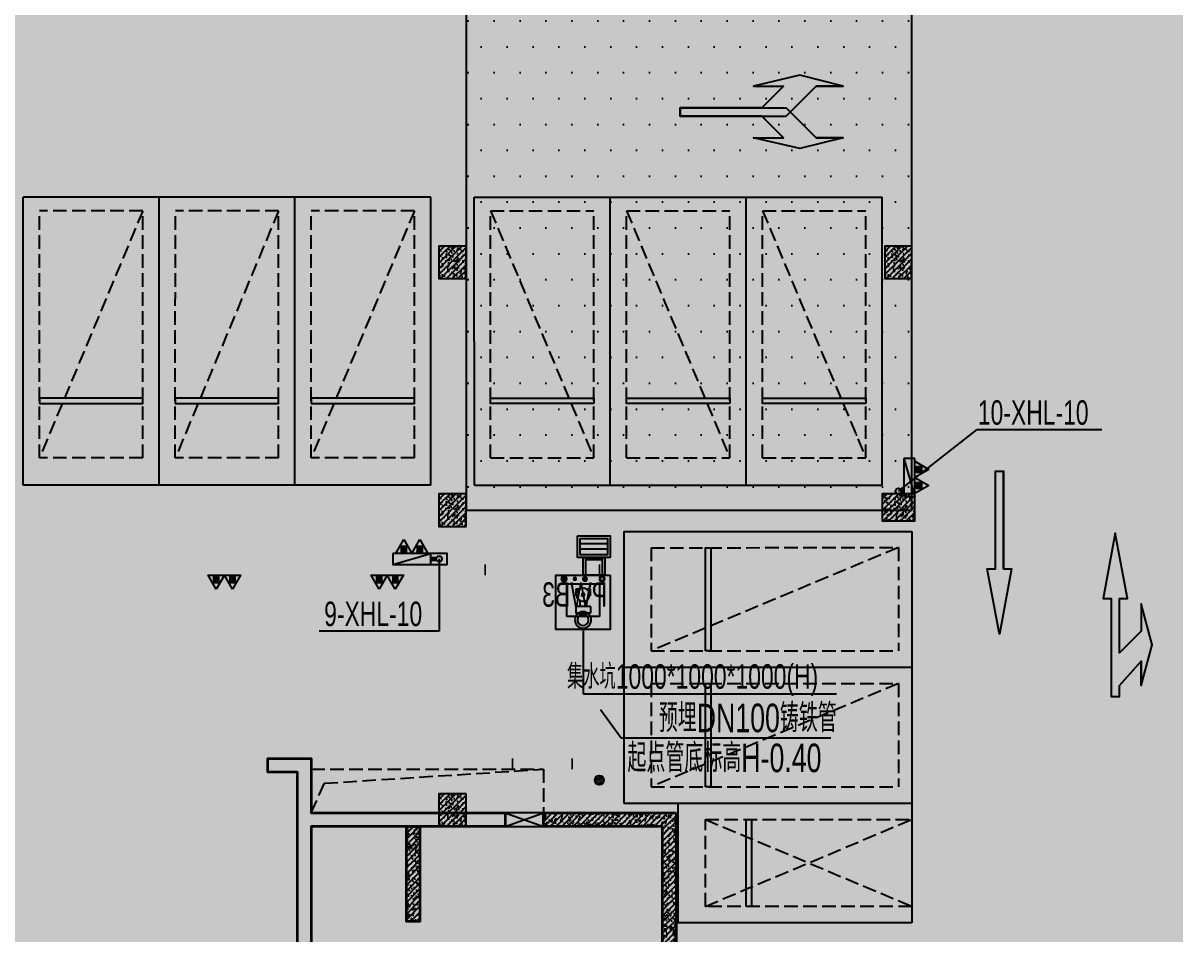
# Model space of a CAD drawing. Extents: x -1338203 to 1886333, y -530034 to 1031844.
# Drawn here: x 701105 to 722294, y -382304 to -365543 of the extents above; entities that cross this region are included whole.
import ezdxf

# ---------------------------------------------------------------- set-up
doc = ezdxf.new("R2010")
doc.units = 0
doc.header["$LTSCALE"] = 1000
doc.header["$MEASUREMENT"] = 0
for name, pattern in [('A-001-平面B2$0$__DASH', [0.35, 0.25, -0.1]), ('A-001-平面参照B2$0$A-001-平面参照B2$0$DASH', [0.35, 0.25, -0.1]), ('DASH', [0.35, 0.25, -0.1]), ('负二层集水坑及排水沟$0$负二层集水坑及排水沟$0$CONTINOUS', [0])]:
    doc.linetypes.add(name, pattern=pattern)
for name, color, linetype in [('A-001-平面参照B2$0$0A-ELEV-LINE2', 8, 'Continuous'), ('A-001-平面参照B2$0$0A-O-HOLE', 52, 'Continuous'), ('A-001-平面参照B2$0$AUDIT_D_210610200414-0', 40, 'Continuous'), ('A-001-车位参照B2$0$A-001-车位参照B2$0$0A-P-PKNG-CAR(B)', 21, 'Continuous'), ('M001-预留预埋B2$0$0M-A-LD', 4, 'Continuous'), ('M14预留预埋-B2$0$0M-A-JGLD', 3, 'Continuous'), ('p-a-regular', 5, 'Continuous'), ('S001地下二墙柱$0$S001地下二墙柱$0$0S-CC-LINE', 52, 'Continuous'), ('S001地下二墙柱$0$S001地下二墙柱$0$0S-CW-HATCH', 251, 'Continuous'), ('S001地下二墙柱$0$S001地下二墙柱$0$0S-CW-HATCH-UP', 251, 'Continuous'), ('S14柱墙B2_B1$0$0S-CW-HATCH', 251, 'Continuous'), ('S14柱墙B2_B1$0$0S-CW-HATCH-UP', 251, 'Continuous'), ('S14柱墙B2_B1$0$0S-S-HOLE', 55, 'Continuous'), ('中心线', 42, 'Continuous'), ('地面指向箭头', 7, 'Continuous'), ('负二层消火栓$0$负二层消火栓$0$0P-ACC-FH', 7, 'Continuous'), ('负二层消火栓$0$负二层消火栓$0$0P-DIM-FH', 3, 'Continuous'), ('负二层消火栓$0$负二层消火栓$0$0P-PIPE-FH', 1, 'Continuous'), ('负二层消火栓$0$负二层消火栓$0$0P-VPIPE-FH', 1, 'Continuous'), ('负二层消火栓$0$负二层消火栓$1$0P-EQUIP-FH', 7, 'Continuous'), ('负二层集水坑及排水沟$0$负二层集水坑及排水沟$0$0P-A-LEAD', 3, 'Continuous'), ('负二层集水坑及排水沟$0$负二层集水坑及排水沟$0$0P-ACC-FD', 7, 'Continuous'), ('负二层集水坑及排水沟$0$负二层集水坑及排水沟$0$P001-预留预埋-B1$0$P001-预留预埋-B1$0$0P-EQUIP-WW', 7, 'Continuous'), ('负二层集水坑及排水沟$0$负二层集水坑及排水沟$0$给排水设备', 7, '负二层集水坑及排水沟$0$负二层集水坑及排水沟$0$CONTINOUS')]:
    doc.layers.add(name, color=color, linetype=linetype)
doc.layers.add('p-a-mini', color=7, linetype='Continuous', true_color=0x0050ff)
doc.layers.add('p-a-regular-narrow', color=7, linetype='Continuous', true_color=0x9600ff)
doc.layers.add('p-h-walkable', color=7, linetype='Continuous', lineweight=70, true_color=0xf0f0f0)
doc.layers.add('S14柱墙B2_B1$0$0S-CW-LINE', color=7, linetype='Continuous', lineweight=50)
doc.styles.add('A-001-平面参照B2$0$AAD-TXT', font='AAD-TXT', dxfattribs={"width": 0.7, "bigfont": 'AAD-HZTXT'})
doc.styles.add('负二层消火栓$0$负二层消火栓$0$AAD-S', font='aad-s.shx', dxfattribs={"width": 0.7, "bigfont": 'aad-hztxt.shx'})
doc.styles.add('负二层集水坑及排水沟$0$负二层集水坑及排水沟$0$AAD-S', font='aad-s.shx', dxfattribs={"width": 0.7, "bigfont": 'aad-hztxt.shx'})
doc.styles.add('负二层集水坑及排水沟$0$负二层集水坑及排水沟$0$AAD-TXT', font='AAD-TXT.shx', dxfattribs={"width": 0.7, "height": 3, "bigfont": 'AAD-HZTXT.shx'})
doc.styles.add('负二层集水坑及排水沟$0$负二层集水坑及排水沟$0$P001-预留预埋-B1$0$P001-预留预埋-B1$0$AAD-TXT', font='AAD-TXT.shx', dxfattribs={"width": 0.7, "height": 3, "bigfont": 'AAD-HZTXT.shx'})

# ---------------------------------------------------------------- blocks, each defined once
blk = doc.blocks.new('A-001-平面参照B2$0$B1楼板开洞')
at = {"layer": 'A-001-平面参照B2$0$0A-O-HOLE', "linetype": 'A-001-平面参照B2$0$A-001-平面参照B2$0$DASH'}
blk.add_lwpolyline([(-59959, -215663), (-55689, -215663), (-55689, -216463), (-59959, -216463)], close=True, dxfattribs=at)
blk.add_lwpolyline([(-59959, -216463), (-59717, -215920), (-55689, -215663)], dxfattribs=at)
blk = doc.blocks.new('A-001-平面参照B2')
at = {"layer": 'A-001-平面参照B2$0$0A-ELEV-LINE2'}
h = blk.add_hatch(dxfattribs=at)
h.set_pattern_fill('DOTS', color=256, scale=300)
h.set_pattern_definition([(0, (-766365.37, 163610.93), (238.125, 476.25), [0, -476.25])])
h.paths.add_polyline_path([(-57109, -194336), (-57109, -210893), (-48909, -210893), (-48909, -194336)])
at = {"layer": 'A-001-平面参照B2$0$AUDIT_D_210610200414-0', "ltscale": 0.002}
blk.add_lwpolyline([(-57109, -194336), (-57109, -210893), (-48909, -210893), (-48909, -194336)], close=True, dxfattribs=at)
blk.add_blockref('A-001-平面参照B2$0$B1楼板开洞', (0, 0))
at = {"insert": (-48355, -211555), "char_height": 0.2, "width": 0.395, "attachment_point": 1, "style": 'A-001-平面参照B2$0$AAD-TXT'}
blk.add_mtext('（结）', dxfattribs=at)
blk = doc.blocks.new('负二层集水坑及排水沟$0$负二层集水坑及排水沟$0$P001-预留预埋-B1$0$EREF')
at = {"layer": '负二层集水坑及排水沟$0$负二层集水坑及排水沟$0$P001-预留预埋-B1$0$P001-预留预埋-B1$0$0P-EQUIP-WW'}
for p, q in [((81104, 163835), (81104, 163235)), ((81704, 163835), (81104, 163835)), ((81704, 163235), (81704, 163835)), ((81748, 163902), (81730, 163920)), ((81767, 163905), (81733, 163939)), ((81777, 163917), (81745, 163949)), ((81274, 163735), (81337, 163735)), ((81274, 163735), (81274, 163719)), ((81274, 163719), (81317, 163719)), ((81274, 163706), (81306, 163706)), ((81274, 163706), (81274, 163615)), ((81274, 163615), (81285, 163615)), ((81471, 163735), (81534, 163735)), ((81491, 163719), (81534, 163719)), ((81502, 163706), (81534, 163706)), ((81523, 163615), (81534, 163615)), ((81534, 163735), (81534, 163719)), ((81534, 163706), (81534, 163615)), ((81270, 163416), (81538, 163416)), ((81270, 163416), (81270, 163295)), ((81345, 163529), (81345, 163416)), ((81463, 163529), (81463, 163416)), ((81538, 163416), (81538, 163295)), ((81104, 163235), (81704, 163235)), ((81270, 163295), (81538, 163295)), ((81328, 163289), (81480, 163289)), ((81328, 163289), (81328, 163280)), ((81328, 163280), (81480, 163280)), ((81345, 163295), (81345, 163289)), ((81345, 163280), (81345, 163252)), ((81463, 163295), (81463, 163289)), ((81463, 163280), (81463, 163252)), ((81480, 163289), (81480, 163280))]:
    blk.add_line(p, q, dxfattribs=at)
blk.add_lwpolyline([(80904, 163992), (80904, 162992), (81904, 162992), (81904, 163992)], close=True, dxfattribs=at)
for centre, radius in [((81054, 163926), 50), ((81054, 163926), 35), ((81369, 163926), 40), ((81369, 163926), 25), ((81554, 163926), 25), ((81554, 163926), 15), ((81754, 163926), 50), ((81754, 163926), 25), ((81404, 163635), 121), ((81404, 163635), 27), ((81404, 163170), 151), ((81404, 163170), 102)]:
    blk.add_circle(centre, radius, dxfattribs=at)
at = {"layer": '负二层集水坑及排水沟$0$负二层集水坑及排水沟$0$P001-预留预埋-B1$0$P001-预留预埋-B1$0$0P-EQUIP-WW', "style": '负二层集水坑及排水沟$0$负二层集水坑及排水沟$0$P001-预留预埋-B1$0$P001-预留预埋-B1$0$AAD-TXT', "width": 0.7}
blk.add_text('PWB3', height=450, dxfattribs=at).set_placement((80962, 163414, 3000))
blk = doc.blocks.new('负二层集水坑及排水沟$0$负二层集水坑及排水沟$0$$TwtSys$00000141')
for p, q in [((-94, 8), (-10, 92)), ((-94, 8), (-10, 92)), ((-87, -35), (35, 87)), ((-87, -35), (35, 87)), ((-66, -66), (66, 66)), ((-66, -66), (66, 66)), ((-32, -87), (88, 33)), ((-32, -87), (88, 33)), ((11, -92), (92, -11)), ((11, -92), (92, -11))]:
    blk.add_line(p, q)
blk.add_circle((0, 0), 94)
blk.add_circle((0, 0), 94)
blk = doc.blocks.new('负二层集水坑及排水沟')
at = {"layer": '负二层集水坑及排水沟$0$负二层集水坑及排水沟$0$给排水设备'}
h = blk.add_hatch(dxfattribs=at)
h.set_pattern_fill('STEEL', color=256, scale=150, angle=495)
h.set_pattern_definition([(180, (-263138.75, -252459.28), (-2e-05, -238.125), []), (180, (-263222.94, -252543.47), (-2e-05, -238.125), [])])
h.paths.add_polyline_path([(-54909, -211766), (-54609, -211766), (-54609, -211893), (-54909, -211893)])
at = {"layer": '负二层集水坑及排水沟$0$负二层集水坑及排水沟$0$0P-A-LEAD'}
for p, q in [((-54959, -213093), (-54959, -214272)), ((-54959, -214272), (-50300, -214272)), ((-54635, -214562), (-54259, -215086)), ((-54259, -215086), (-50399, -215086))]:
    blk.add_line(p, q, dxfattribs=at)
at = {"layer": '负二层集水坑及排水沟$0$负二层集水坑及排水沟$0$给排水设备'}
for p, q in [((-54509, -211516), (-55009, -211516)), ((-54509, -211616), (-55009, -211616))]:
    blk.add_line(p, q, dxfattribs=at)
for points in [[(-55059, -211366), (-54459, -211366), (-54459, -211766), (-55059, -211766)], [(-55009, -211416), (-54509, -211416), (-54509, -211716), (-55009, -211716)], [(-54959, -212093), (-54959, -211766), (-54559, -211766), (-54559, -212093)], [(-54909, -211766), (-54609, -211766), (-54609, -212093), (-54909, -212093)]]:
    blk.add_lwpolyline(points, close=True, dxfattribs=at)
at = {"layer": '负二层集水坑及排水沟$0$负二层集水坑及排水沟$0$0P-ACC-FD', "xscale": 0.9, "yscale": 0.9, "zscale": 0.9}
blk.add_blockref('负二层集水坑及排水沟$0$负二层集水坑及排水沟$0$$TwtSys$00000141', (-54659, -215863), dxfattribs=at)
at = {"layer": '负二层集水坑及排水沟$0$负二层集水坑及排水沟$0$给排水设备', "xscale": -1}
blk.add_blockref('负二层集水坑及排水沟$0$负二层集水坑及排水沟$0$P001-预留预埋-B1$0$EREF', (26445, -376086), dxfattribs=at)
at = {"layer": '负二层集水坑及排水沟$0$负二层集水坑及排水沟$0$0P-A-LEAD', "color": 7, "width": 0.7}
for s, height, style, p in [('集水坑1000*1000*1000(H)', 450, '负二层集水坑及排水沟$0$负二层集水坑及排水沟$0$AAD-S', (-55255, -214182)), ('预埋DN100铸铁管', 525, '负二层集水坑及排水沟$0$负二层集水坑及排水沟$0$AAD-TXT', (-53566, -214981)), ('起点管底标高H-0.40', 525, '负二层集水坑及排水沟$0$负二层集水坑及排水沟$0$AAD-TXT', (-54143, -215716))]:
    blk.add_text(s, height=height, dxfattribs=dict(at, style=style)).set_placement(p)
blk = doc.blocks.new('M14预留预埋-B2')
at = {"layer": 'M14预留预埋-B2$0$0M-A-JGLD', "elevation": 425}
blk.add_lwpolyline([(45860, 3240, 0, 0, 0), (46560, 3240, 30, 30, 0), (46560, 3490, 0, 0, 0), (45860, 3490, 30, 30, 0), (45860, 3240, 30, 30, 0)], format="xyseb", dxfattribs=at)
blk = doc.blocks.new('M001-预留预埋B2')
at = {"layer": 'M001-预留预埋B2$0$0M-A-LD', "elevation": 3000}
for points in [[(-54657, -211893, 0, 0, 0), (-56757, -211893, 30, 30, 0), (-56757, -212094, 0, 0, 0), (-54657, -212093, 30, 30, 0), (-54657, -211895, 30, 30, 0)], [(-56259, -215663, 0, 0, 0), (-55159, -215663, 30, 30, 0), (-55159, -215463, 0, 0, 0), (-56259, -215463, 30, 30, 0), (-56259, -215663, 30, 30, 0)]]:
    blk.add_lwpolyline(points, format="xyseb", dxfattribs=at)
blk.add_blockref('M14预留预埋-B2', (-102249, -219953))
blk = doc.blocks.new('负二层消火栓$0$负二层消火栓$1$$TwtSys$00000546')
h = blk.add_hatch()
h.set_pattern_fill('ANSI31', color=256, scale=200, style=0)
h.set_pattern_definition([(45, (-38543.802, -6670.83), (-17.67767, 17.67767), [])])
h.paths.add_polyline_path([(-65, 174), (65, 174), (65, 44), (-65, 44)])
for points in [[(0, 344), (-198, 0), (198, 0)], [(-65, 174), (65, 174), (65, 44), (-65, 44)]]:
    blk.add_lwpolyline(points, close=True)
blk = doc.blocks.new('负二层消火栓$0$负二层消火栓$0$$TwtSys$00000434')
for p, q in [((-0.5, 0.5), (-0.5, -0.5)), ((-0.5, -0.5), (0.5, 0.5)), ((0.5, 0.5), (-0.5, 0.5)), ((0.5, -0.5), (0.5, 0.5)), ((-0.5, -0.5), (0.5, -0.5))]:
    blk.add_line(p, q)
blk.add_solid([(0.5, -0.5), (0.5, 0.5), (-0.5, -0.5)])
blk = doc.blocks.new('负二层消火栓')
at = {"layer": '负二层消火栓$0$负二层消火栓$0$0P-ACC-FH', "elevation": 0}
blk.add_lwpolyline([(-58458, -211693), (-58458, -211893), (-57459, -211893), (-57459, -211693)], close=True, dxfattribs=at)
at = {"layer": '负二层消火栓$0$负二层消火栓$0$0P-DIM-FH'}
for p, q in [((-49159, -210543, 0), (-47712, -209414, 0)), ((-47712, -209414, 0), (-45414, -209414, 0)), ((-57608, -211793), (-57608, -213119)), ((-57608, -213119), (-59811, -213119))]:
    blk.add_line(p, q, dxfattribs=at)
at = {"layer": '负二层消火栓$0$负二层消火栓$0$0P-PIPE-FH', "linetype": 'Continuous', "const_width": 82.5}
for points in [[(-49106, -210543), (-49059, -210543)], [(-57661, -211793), (-57758, -211793)]]:
    blk.add_lwpolyline(points, dxfattribs=at)
at = {"layer": '负二层消火栓$0$负二层消火栓$0$0P-VPIPE-FH', "linetype": 'Continuous'}
for centre in [(-49159, -210543), (-57608, -211793)]:
    blk.add_circle(centre, 52.5, dxfattribs=at)
at = {"layer": '负二层消火栓$0$负二层消火栓$0$0P-ACC-FH', "xscale": -700, "yscale": -200, "zscale": 700}
for p, rotation in [((-48959, -210293), 90), ((-58108, -211793), 180)]:
    blk.add_blockref('负二层消火栓$0$负二层消火栓$0$$TwtSys$00000434', p, dxfattribs=dict(at, rotation=rotation))
at = {"layer": '负二层消火栓$0$负二层消火栓$1$0P-EQUIP-FH', "xscale": -0.75, "yscale": 0.75, "zscale": 0.75}
for p, rotation in [((-48859, -210145, 800), 270), ((-48859, -210442, 800), 270), ((-61705, -212093), 180), ((-61408, -212093), 180), ((-58710, -212093), 180), ((-58412, -212093), 180)]:
    blk.add_blockref('负二层消火栓$0$负二层消火栓$1$$TwtSys$00000546', p, dxfattribs=dict(at, rotation=rotation))
for p in [(-58257, -211693, 800), (-57960, -211693, 800)]:
    blk.add_blockref('负二层消火栓$0$负二层消火栓$1$$TwtSys$00000546', p, dxfattribs=at)
at = {"layer": '负二层消火栓$0$负二层消火栓$0$0P-DIM-FH', "color": 7, "style": '负二层消火栓$0$负二层消火栓$0$AAD-S', "width": 0.7}
for s, p in [('10-XHL-10', (-47697, -209324, 0)), ('9-XHL-10', (-59721, -213029))]:
    blk.add_text(s, height=450, dxfattribs=at).set_placement(p)
blk = doc.blocks.new('左转加右转')
at = {"layer": '地面指向箭头'}
for points in [[(3220885, 2465747), (3221085, 2466547), (3221085, 2466047), (3221635, 2465497), (3221635, 2463547), (3221485, 2463547), (3221485, 2465047), (3221085, 2465447), (3221085, 2464897)], [(3222235, 2465747), (3222035, 2466547), (3222035, 2466047), (3221485, 2465497), (3221485, 2463547), (3221635, 2463547), (3221635, 2465047), (3222035, 2465447), (3222035, 2464897)]]:
    blk.add_hatch(color=251, dxfattribs=at).paths.add_polyline_path(points)
at = {"layer": '地面指向箭头', "color": 251}
for points in [[(3221085, 2466547), (3220885, 2465747), (3221085, 2464897), (3221085, 2465447), (3221485, 2465047), (3221485, 2463547), (3221635, 2463547), (3221635, 2465497), (3221085, 2466047), (3221085, 2466547), (3221085, 2466047)], [(3222035, 2466547), (3222235, 2465747), (3222035, 2464897), (3222035, 2465447), (3221635, 2465047), (3221635, 2463547), (3221485, 2463547), (3221485, 2465497), (3222035, 2466047), (3222035, 2466547), (3222035, 2466047)]]:
    blk.add_lwpolyline(points, dxfattribs=at)
blk = doc.blocks.new('直行右转或左转')
at = {"layer": '地面指向箭头'}
blk.add_hatch(color=251, dxfattribs=at).paths.add_polyline_path([(3219528, 2452519), (3218327, 2452294), (3218327, 2452444), (3217325, 2452444), (3217726, 2452044), (3218227, 2452044), (3217476, 2451843), (3216725, 2452044), (3217175, 2452044), (3216725, 2452444), (3216524, 2452444), (3216524, 2452594), (3218327, 2452594), (3218327, 2452745)])
at = {"layer": '地面指向箭头', "color": 251}
blk.add_lwpolyline([(3216725, 2452044), (3217175, 2452044), (3216725, 2452044), (3217476, 2451843), (3218227, 2452044), (3217726, 2452044), (3217325, 2452444), (3218327, 2452444), (3218327, 2452294), (3219528, 2452519), (3218327, 2452745), (3218327, 2452594), (3216524, 2452594), (3216524, 2452444), (3216725, 2452444), (3217175, 2452044)], dxfattribs=at)
blk = doc.blocks.new('直行')
at = {"layer": '地面指向箭头'}
blk.add_hatch(color=251, dxfattribs=at).paths.add_polyline_path([(-29241, 4059962), (-29466, 4058762), (-29316, 4058762), (-29316, 4056961), (-29166, 4056961), (-29166, 4058762), (-29016, 4058762)])
at = {"layer": '地面指向箭头', "color": 251}
blk.add_lwpolyline([(-29316, 4058762), (-29316, 4056961), (-29316, 4058762), (-29316, 4058762), (-29466, 4058762), (-29241, 4059962), (-29016, 4058762), (-29166, 4058762), (-29166, 4056961), (-29316, 4056961), (-29316, 4056961)], dxfattribs=at)
blk = doc.blocks.new('A$C3d42903c')
at = {"layer": '中心线', "color": 251, "const_width": 150}
for points in [[(290812, 163242), (292812, 163242)], [(294812, 163242), (296812, 163242)], [(298812, 163242), (300812, 163242)], [(302812, 163242), (304812, 163242)], [(307460, 158562), (307460, 156562)], [(307460, 153989), (307460, 151989)], [(307460, 149989), (307460, 147989)]]:
    blk.add_lwpolyline(points, dxfattribs=at)
at = {"layer": '地面指向箭头', "color": 251, "linetype": 'Continuous', "xscale": -1, "rotation": 270}
blk.add_blockref('左转加右转', (-2163000, -3059501), dxfattribs=at)
at = {"layer": '地面指向箭头', "color": 251, "rotation": 180}
blk.add_blockref('直行', (277178, 4212413), dxfattribs=at)
at = {"layer": '地面指向箭头', "color": 251, "linetype": 'Continuous', "rotation": 90}
blk.add_blockref('直行右转或左转', (2761070, -3065220), dxfattribs=at)
blk = doc.blocks.new('A-001-车位参照B2$0$A-001-车位参照B2$0$A$C43AE5A3B')
at = {"color": 241}
blk.add_lwpolyline([(400, 0), (400, 4300), (2600, 4300), (2600, 0)], close=True, dxfattribs=at)
at = {"color": 241, "linetype": 'DASH'}
for points in [[(700, 0), (700, 3800), (2300, 3800), (2300, 0), (700, 0)], [(2300, 3800), (700, 0)], [(700, 3800), (2300, 0)]]:
    blk.add_lwpolyline(points, dxfattribs=at)
at = {"color": 241}
blk.add_lwpolyline([(700, 3050), (2300, 3050), (2300, 2950), (700, 2950), (700, 3050)], dxfattribs=at)
at = {"layer": 'p-a-mini', "ltscale": 0.002, "const_width": 1000}
blk.add_lwpolyline([(1500, 3050), (1500, 0)], dxfattribs=at)

msp = doc.modelspace()

# ---------------------------------------------------------------- hatches: boundary and pattern name
at = {"layer": 'p-h-walkable', "ltscale": 0.002}
h = msp.add_hatch(color=256, dxfattribs=at)
h.dxf.hatch_style = 1
h.paths.add_polyline_path([(728556.4, -320761.3), (728556.4, -348211.5), (746356.3, -348211.5), (750916.3, -338175), (842896.3, -338175), (843211.3, -349155), (839116.3, -349155), (839116.3, -377051.5), (864906.4, -377051.5), (864906.4, -390806.6), (875856.3, -395571.5), (875856.3, -404751.5), (834560.3, -404751.5), (839142.7, -442064.3), (869465.2, -438340.4), (871163.2, -452166.5), (873704.1, -451854.5), (877328.6, -464960.4), (761876, -479139.1), (761132.9, -468418.3), (764950.6, -465209), (763252.8, -451384.3), (799242.4, -446964.4), (793807.3, -404751.5), (750756.3, -404751.5), (751556.3, -388855), (648066.6, -388604.4), (648066.6, -380374.4), (641016.6, -380374.4), (641512.3, -365348.2), (660006.6, -364574.4), (660306.6, -340846.8), (656406.6, -340846.8), (656406.6, -336396.8), (656656.4, -340532.4), (656406.4, -332417.4), (712156.4, -332417.4), (712080.9, -320761.3)])
at = {"layer": 'S001地下二墙柱$0$S001地下二墙柱$0$0S-CW-HATCH'}
h = msp.add_hatch(color=256, dxfattribs=at)
h.dxf.hatch_style = 1
h.paths.add_polyline_path([(709256.6, -369646.8), (708756.6, -369646.8), (708756.6, -370246.8), (709256.6, -370246.8)])
h = msp.add_hatch(color=256, dxfattribs=at)
h.dxf.hatch_style = 1
h.paths.add_polyline_path([(717456.6, -369646.8), (716956.6, -369646.8), (716956.6, -370246.8), (717456.6, -370246.8)])
h = msp.add_hatch(color=256, dxfattribs=at)
h.dxf.hatch_style = 1
h.paths.add_polyline_path([(709256.6, -374204.4), (708756.6, -374204.4), (708756.6, -374804.4), (709256.6, -374804.4)])
h = msp.add_hatch(color=256, dxfattribs=at)
h.dxf.hatch_style = 1
h.paths.add_polyline_path([(717506.6, -374204.4), (716906.6, -374204.4), (716906.6, -374704.4), (717506.6, -374704.4)])
h = msp.add_hatch(color=256, dxfattribs=at)
h.dxf.hatch_style = 1
h.paths.add_polyline_path([(709256.6, -379724.4), (708756.6, -379724.4), (708756.6, -380324.4), (709256.6, -380324.4)])
at = {"layer": 'S001地下二墙柱$0$S001地下二墙柱$0$0S-CW-HATCH-UP'}
h = msp.add_hatch(dxfattribs=at)
h.set_pattern_fill('钢筋混凝土', color=256, scale=30)
h.set_pattern_definition([(45, (741567.34, -360695.09), (-53.03301, 53.03301), []), (50, (741567.34, -360695.09), (215.1781, -18.8256), [22.5, -247.5]), (355, (741567.34, -360695.1), (-41.6254, 225.6576), [18, -198]), (100.4514, (741585.27, -360696.66), (173.5528, 206.8319), [19.122, -210.3426]), (46.1842, (741567.34, -360635.1), (320.1723, -49.6557), [33.75, -371.25]), (96.6356, (741594.02, -360639.23), (280.3988, 292.2354), [28.683, -315.514]), (351.1842, (741567.34, -360635.1), (280.3986, 292.2356), [27, -297]), (21, (741597.34, -360650.09), (179.0721, -120.7857), [22.5, -247.5]), (326, (741597.34, -360650.1), (72.9946, 217.545), [18, -198]), (71.4514, (741612.26, -360660.16), (252.0668, 96.7591), [19.122, -210.3426]), (37.5, (741567.34, -360695.09), (3.64796, 99.86816), [0, -195.6, 0, -201, 0, -198.75]), (7.5, (741567.34, -360695.09), (78.92086, 118.3235), [0, -114.6, 0, -191.1, 0, -75.75]), (327.5, (741500.44, -360695.09), (160.14673, -6.76646), [0, -75, 0, -234, 0, -310.5]), (317.5, (741470.44, -360695.09), (174.95585, 30.0315), [0, -97.5, 0, -155.4, 0, -220.5])])
h.paths.add_polyline_path([(709256.6, -369646.8), (708756.6, -369646.8), (708756.6, -370246.8), (709256.6, -370246.8)])
h = msp.add_hatch(dxfattribs=at)
h.set_pattern_fill('钢筋混凝土', color=256, scale=30)
h.set_pattern_definition([(45, (749767.34, -360695.09), (-53.03301, 53.03301), []), (50, (749767.34, -360695.09), (215.1781, -18.8256), [22.5, -247.5]), (355, (749767.34, -360695.1), (-41.6254, 225.6576), [18, -198]), (100.4514, (749785.27, -360696.66), (173.5528, 206.8319), [19.122, -210.3426]), (46.1842, (749767.34, -360635.1), (320.1723, -49.6557), [33.75, -371.25]), (96.6356, (749794.02, -360639.23), (280.3988, 292.2354), [28.683, -315.514]), (351.1842, (749767.34, -360635.1), (280.3986, 292.2356), [27, -297]), (21, (749797.34, -360650.09), (179.0721, -120.7857), [22.5, -247.5]), (326, (749797.34, -360650.1), (72.9946, 217.545), [18, -198]), (71.4514, (749812.26, -360660.16), (252.0668, 96.7591), [19.122, -210.3426]), (37.5, (749767.34, -360695.09), (3.64796, 99.86816), [0, -195.6, 0, -201, 0, -198.75]), (7.5, (749767.34, -360695.09), (78.92086, 118.3235), [0, -114.6, 0, -191.1, 0, -75.75]), (327.5, (749700.44, -360695.09), (160.14673, -6.76646), [0, -75, 0, -234, 0, -310.5]), (317.5, (749670.44, -360695.09), (174.95585, 30.0315), [0, -97.5, 0, -155.4, 0, -220.5])])
h.paths.add_polyline_path([(717456.6, -369646.8), (716956.6, -369646.8), (716956.6, -370246.8), (717456.6, -370246.8)])
h = msp.add_hatch(dxfattribs=at)
h.set_pattern_fill('钢筋混凝土', color=256, scale=30)
h.set_pattern_definition([(45, (741567.34, -365252.69), (-53.03301, 53.03301), []), (50, (741567.34, -365252.69), (215.1781, -18.8256), [22.5, -247.5]), (355, (741567.34, -365252.69), (-41.6254, 225.6576), [18, -198]), (100.4514, (741585.27, -365254.26), (173.5528, 206.8319), [19.122, -210.3426]), (46.1842, (741567.34, -365192.7), (320.1723, -49.6557), [33.75, -371.25]), (96.6356, (741594.02, -365196.82), (280.3988, 292.2354), [28.683, -315.514]), (351.1842, (741567.34, -365192.7), (280.3986, 292.2356), [27, -297]), (21, (741597.34, -365207.69), (179.0721, -120.7857), [22.5, -247.5]), (326, (741597.34, -365207.69), (72.9946, 217.545), [18, -198]), (71.4514, (741612.26, -365217.75), (252.0668, 96.7591), [19.122, -210.3426]), (37.5, (741567.34, -365252.69), (3.64796, 99.86816), [0, -195.6, 0, -201, 0, -198.75]), (7.5, (741567.34, -365252.69), (78.92086, 118.3235), [0, -114.6, 0, -191.1, 0, -75.75]), (327.5, (741500.44, -365252.69), (160.14673, -6.76646), [0, -75, 0, -234, 0, -310.5]), (317.5, (741470.44, -365252.69), (174.95585, 30.0315), [0, -97.5, 0, -155.4, 0, -220.5])])
h.paths.add_polyline_path([(709256.6, -374204.4), (708756.6, -374204.4), (708756.6, -374804.4), (709256.6, -374804.4)])
h = msp.add_hatch(dxfattribs=at)
h.set_pattern_fill('钢筋混凝土', color=256, scale=30)
h.set_pattern_definition([(45, (749817.34, -365252.69), (-53.03301, 53.03301), []), (50, (749817.34, -365252.69), (215.1781, -18.8256), [22.5, -247.5]), (355, (749817.34, -365252.69), (-41.6254, 225.6576), [18, -198]), (100.4514, (749835.27, -365254.26), (173.5528, 206.8319), [19.122, -210.3426]), (46.1842, (749817.34, -365192.7), (320.1723, -49.6557), [33.75, -371.25]), (96.6356, (749844.02, -365196.82), (280.3988, 292.2354), [28.683, -315.514]), (351.1842, (749817.34, -365192.7), (280.3986, 292.2356), [27, -297]), (21, (749847.34, -365207.69), (179.0721, -120.7857), [22.5, -247.5]), (326, (749847.34, -365207.69), (72.9946, 217.545), [18, -198]), (71.4514, (749862.26, -365217.75), (252.0668, 96.7591), [19.122, -210.3426]), (37.5, (749817.34, -365252.69), (3.64796, 99.86816), [0, -195.6, 0, -201, 0, -198.75]), (7.5, (749817.34, -365252.69), (78.92086, 118.3235), [0, -114.6, 0, -191.1, 0, -75.75]), (327.5, (749750.44, -365252.69), (160.14673, -6.76646), [0, -75, 0, -234, 0, -310.5]), (317.5, (749720.44, -365252.69), (174.95585, 30.0315), [0, -97.5, 0, -155.4, 0, -220.5])])
h.paths.add_polyline_path([(717506.6, -374204.4), (716906.6, -374204.4), (716906.6, -374704.4), (717506.6, -374704.4)])
h = msp.add_hatch(dxfattribs=at)
h.set_pattern_fill('钢筋混凝土', color=256, scale=30)
h.set_pattern_definition([(45, (741567.326, -370772.69), (-53.03301, 53.03301), []), (50, (741567.33, -370772.69), (215.1781, -18.8256), [22.5, -247.5]), (355, (741567.33, -370772.69), (-41.6254, 225.6576), [18, -198]), (100.4514, (741585.26, -370774.26), (173.5528, 206.8319), [19.122, -210.3426]), (46.1842, (741567.33, -370712.7), (320.1723, -49.6557), [33.75, -371.25]), (96.6356, (741594, -370716.82), (280.3988, 292.2354), [28.683, -315.514]), (351.1842, (741567.33, -370712.7), (280.3986, 292.2356), [27, -297]), (21, (741597.33, -370727.69), (179.0721, -120.7857), [22.5, -247.5]), (326, (741597.33, -370727.69), (72.9946, 217.545), [18, -198]), (71.4514, (741612.25, -370737.75), (252.0668, 96.7591), [19.122, -210.3426]), (37.5, (741567.326, -370772.69), (3.64796, 99.86816), [0, -195.6, 0, -201, 0, -198.75]), (7.5, (741567.33, -370772.69), (78.92086, 118.3235), [0, -114.6, 0, -191.1, 0, -75.75]), (327.5, (741500.426, -370772.69), (160.14673, -6.76646), [0, -75, 0, -234, 0, -310.5]), (317.5, (741470.43, -370772.69), (174.95585, 30.0315), [0, -97.5, 0, -155.4, 0, -220.5])])
h.paths.add_polyline_path([(709256.6, -379724.4), (708756.6, -379724.4), (708756.6, -380324.4), (709256.6, -380324.4)])
at = {"layer": 'S14柱墙B2_B1$0$0S-CW-HATCH'}
h = msp.add_hatch(color=256, dxfattribs=at)
h.dxf.hatch_style = 1
h.paths.add_polyline_path([(709976.6, -380324.4), (706406.6, -380324.4), (706406.6, -383354.4), (707116.6, -383354.4), (707116.6, -383654.4), (706156.6, -383654.4), (706156.6, -380164.4), (706156.6, -379324.4), (705606.6, -379324.4), (705606.6, -379074.4), (706406.6, -379074.4), (706406.6, -380074.4), (709976.6, -380074.4)])
h = msp.add_hatch(color=256, dxfattribs=at)
h.dxf.hatch_style = 1
h.paths.add_polyline_path([(713116.6, -380074.4), (713116.6, -383654.4), (711766.6, -383654.4), (711766.6, -383354.4), (712866.6, -383354.4), (712866.6, -380324.4), (710676.6, -380324.4), (710676.6, -380074.4)])
h = msp.add_hatch(color=256, dxfattribs=at)
h.dxf.hatch_style = 1
h.paths.add_polyline_path([(708156.6, -380324.4), (708406.6, -380324.4), (708406.6, -382074.4), (708156.6, -382074.4)])
at = {"layer": 'S14柱墙B2_B1$0$0S-CW-HATCH-UP'}
h = msp.add_hatch(dxfattribs=at)
h.set_pattern_fill('钢筋混凝土', color=256, scale=30)
h.set_pattern_definition([(45, (77281.45, -879086.135), (-53.0330086, 53.0330086), []), (50, (77281.45, -879086.14), (215.178055, -18.82564), [22.5, -247.5]), (355, (77281.45, -879086.14), (-41.6254, 225.65764), [18, -198]), (100.4514, (77299.38, -879087.7), (173.552815, 206.83186), [19.122057, -210.342634]), (46.1842, (77281.45, -879026.14), (320.172315, -49.6557), [33.75, -371.25]), (96.6356, (77308.13, -879030.27), (280.39881, 292.23536), [28.68309, -315.5139]), (351.1842, (77281.45, -879026.14), (280.39858, 292.23558), [27, -297]), (21, (77311.45, -879041.14), (179.072116, -120.785667), [22.5, -247.5]), (326, (77311.45, -879041.14), (72.9946, 217.545014), [18, -198]), (71.4514, (77326.37, -879051.2), (252.06679, 96.75915), [19.122057, -210.342634]), (37.5, (77281.45, -879086.135), (3.6479566, 99.868156), [0, -195.6, 0, -201, 0, -198.75]), (7.5, (77281.45, -879086.14), (78.920861, 118.323514), [0, -114.6, 0, -191.1, 0, -75.75]), (327.5, (77214.55, -879086.135), (160.146731, -6.7664615), [0, -75, 0, -234, 0, -310.5]), (317.5, (77184.55, -879086.14), (174.95585, 30.031495), [0, -97.5, 0, -155.4, 0, -220.5])])
h.paths.add_polyline_path([(709976.6, -380324.4), (706406.6, -380324.4), (706406.6, -383354.4), (707116.6, -383354.4), (707116.6, -383654.4), (706156.6, -383654.4), (706156.6, -380164.4), (706156.6, -379324.4), (705606.6, -379324.4), (705606.6, -379074.4), (706406.6, -379074.4), (706406.6, -380074.4), (709976.6, -380074.4)])
h = msp.add_hatch(dxfattribs=at)
h.set_pattern_fill('钢筋混凝土', color=256, scale=30)
h.set_pattern_definition([(45, (126415.59, -766686.8), (-53.0330086, 53.0330086), []), (50, (126415.59, -766686.8), (215.178055, -18.82564), [22.5, -247.5]), (355, (126415.59, -766686.8), (-41.6254, 225.65764), [18, -198]), (100.4514, (126433.52, -766688.37), (173.552815, 206.83186), [19.12206, -210.342634]), (46.1842, (126415.6, -766626.8), (320.17231, -49.6557), [33.75, -371.25]), (96.6356, (126442.27, -766630.94), (280.39881, 292.23536), [28.68309, -315.5139]), (351.1842, (126415.6, -766626.8), (280.39858, 292.23558), [27, -297]), (21, (126445.59, -766641.8), (179.072116, -120.785667), [22.5, -247.5]), (326, (126445.59, -766641.8), (72.9946, 217.545014), [18, -198]), (71.4514, (126460.51, -766651.87), (252.06679, 96.75915), [19.12206, -210.342634]), (37.5, (126415.59, -766686.8), (3.647957, 99.868156), [0, -195.6, 0, -201, 0, -198.75]), (7.5, (126415.59, -766686.8), (78.920861, 118.323514), [0, -114.6, 0, -191.1, 0, -75.75]), (327.5, (126348.69, -766686.8), (160.146731, -6.7664615), [0, -75, 0, -234, 0, -310.5]), (317.5, (126318.69, -766686.8), (174.95585, 30.031495), [0, -97.5, 0, -155.4, 0, -220.5])])
h.paths.add_polyline_path([(713116.6, -380074.4), (713116.6, -383654.4), (711766.6, -383654.4), (711766.6, -383354.4), (712866.6, -383354.4), (712866.6, -380324.4), (710676.6, -380324.4), (710676.6, -380074.4)])
h = msp.add_hatch(dxfattribs=at)
h.set_pattern_fill('钢筋混凝土', color=256, scale=30)
h.set_pattern_definition([(45, (-1637132.3, -539828.24), (-53.0330086, 53.0330086), []), (50, (-1637132.3, -539828.24), (215.178055, -18.82564), [22.5, -247.5]), (355, (-1637132.3, -539828.24), (-41.6254, 225.65764), [18, -198]), (100.4514, (-1637114.37, -539829.8), (173.552815, 206.831863), [19.122057, -210.342634]), (46.1842, (-1637132.3, -539768.24), (320.172315, -49.655704), [33.75, -371.25]), (96.6356, (-1637105.62, -539772.38), (280.39881, 292.23536), [28.683086, -315.5139]), (351.1842, (-1637132.3, -539768.24), (280.398584, 292.23558), [27, -297]), (21, (-1637102.3, -539783.24), (179.072116, -120.785667), [22.5, -247.5]), (326, (-1637102.3, -539783.24), (72.9946, 217.545014), [18, -198]), (71.4514, (-1637087.38, -539793.3), (252.066789, 96.759149), [19.122057, -210.342634]), (37.5, (-1637132.3, -539828.24), (3.6479566, 99.8681561), [0, -195.6, 0, -201, 0, -198.75]), (7.5, (-1637132.3, -539828.24), (78.920861, 118.3235136), [0, -114.6, 0, -191.1, 0, -75.75]), (327.5, (-1637199.2, -539828.24), (160.1467309, -6.7664615), [0, -75, 0, -234, 0, -310.5]), (317.5, (-1637229.2, -539828.24), (174.955851, 30.031495), [0, -97.5, 0, -155.4, 0, -220.5])])
h.paths.add_polyline_path([(708156.6, -380324.4), (708406.6, -380324.4), (708406.6, -382074.4), (708156.6, -382074.4)])

# ---------------------------------------------------------------- linework, layer by layer
for p, q in [((701106.3, -374046.3), (701106.9, -368746.3)), ((703606.8, -368746.5), (701106.9, -368746.3)), ((703606.3, -374046.3), (703606.8, -368746.3)), ((703606.3, -374046.5), (703606.8, -368746.5)), ((706106.8, -368746.5), (703606.8, -368746.3)), ((706106.3, -374046.3), (706106.8, -368746.3)), ((706106.3, -374046.5), (706106.8, -368746.5)), ((708606.8, -368746.5), (706106.8, -368746.3)), ((708606.3, -374046.5), (708606.8, -368746.5)), ((709406.4, -368746.5), (711906.4, -368746.3)), ((709406.9, -374046.5), (709406.4, -368746.5)), ((711906.9, -374046.3), (711906.4, -368746.3)), ((711906.4, -368746.5), (714406.4, -368746.3)), ((711906.9, -374046.5), (711906.4, -368746.5)), ((714406.9, -374046.3), (714406.4, -368746.3)), ((714406.4, -368746.5), (716906.4, -368746.3)), ((714406.9, -374046.5), (714406.4, -368746.5)), ((716906.9, -374046.3), (716906.4, -368746.3)), ((703606.3, -374046.5), (701106.3, -374046.3)), ((706106.3, -374046.5), (703606.3, -374046.3)), ((708606.3, -374046.5), (706106.3, -374046.3)), ((709406.9, -374046.5), (711906.9, -374046.3)), ((711906.9, -374046.5), (714406.9, -374046.3)), ((714406.9, -374046.5), (716906.9, -374046.3)), ((712156.6, -374896.8), (717456.6, -374896.3)), ((712156.6, -374896.8), (712156.8, -377396.8)), ((717456.6, -374896.3), (717456.8, -377396.3)), ((712156.6, -377396.8), (717456.6, -377396.3)), ((712156.6, -377396.8), (712156.8, -379896.8)), ((712156.8, -377396.8), (717456.8, -377396.3)), ((717456.6, -377396.3), (717456.8, -379896.3)), ((712156.8, -379896.8), (717456.8, -379896.3))]:
    msp.add_line(p, q)
at = {"linetype": 'A-001-平面B2$0$__DASH'}
for p, q in [((701406.4, -373546.3), (701406.8, -368996.3)), ((703306.8, -368996.5), (701406.8, -368996.3)), ((703306.4, -373546.5), (703306.8, -368996.5)), ((703906.4, -373546.3), (703906.8, -368996.3)), ((705806.8, -368996.5), (703906.8, -368996.3)), ((705806.4, -373546.5), (705806.8, -368996.5)), ((706406.4, -373546.3), (706406.8, -368996.3)), ((708306.8, -368996.5), (706406.8, -368996.3)), ((708306.4, -373546.5), (708306.8, -368996.5)), ((709706.4, -368996.5), (711606.4, -368996.3)), ((709706.8, -373546.5), (709706.4, -368996.5)), ((711606.8, -373546.3), (711606.4, -368996.3)), ((712206.4, -368996.5), (714106.4, -368996.3)), ((712206.8, -373546.5), (712206.4, -368996.5)), ((714106.8, -373546.3), (714106.4, -368996.3)), ((714706.4, -368996.5), (716606.4, -368996.3)), ((714706.8, -373546.5), (714706.4, -368996.5)), ((716606.8, -373546.3), (716606.4, -368996.3)), ((703306.4, -373546.5), (701406.4, -373546.3)), ((705806.4, -373546.5), (703906.4, -373546.3)), ((708306.4, -373546.5), (706406.4, -373546.3)), ((709706.8, -373546.5), (711606.8, -373546.3)), ((712206.8, -373546.5), (714106.8, -373546.3)), ((714706.8, -373546.5), (716606.8, -373546.3)), ((712656.6, -375196.7), (717206.6, -375196.3)), ((712656.6, -375196.7), (712656.8, -377096.7)), ((717206.6, -375196.3), (717206.8, -377096.3)), ((712656.8, -377096.7), (717206.8, -377096.3)), ((712656.6, -377696.7), (717206.6, -377696.3)), ((712656.6, -377696.7), (712656.8, -379596.7)), ((717206.6, -377696.3), (717206.8, -379596.3)), ((712656.8, -379596.7), (717206.8, -379596.3))]:
    msp.add_line(p, q, dxfattribs=at)
for points in [[(703306.8, -368996.5), (701406.4, -373546.3)], [(705806.8, -368996.5), (703906.4, -373546.3)], [(708306.8, -368996.5), (706406.4, -373546.3)], [(709706.4, -368996.5), (711606.8, -373546.3)], [(712206.4, -368996.5), (714106.8, -373546.3)], [(714706.4, -368996.5), (716606.8, -373546.3)], [(717206.6, -375196.3), (712656.8, -377096.7)], [(717206.6, -377696.3), (712656.8, -379596.7)]]:
    msp.add_lwpolyline(points, dxfattribs=at)
for points in [[(701406.5, -372546.3), (703306.5, -372546.5), (703306.5, -372446.5), (701406.5, -372446.3)], [(703906.5, -372546.3), (705806.5, -372546.5), (705806.5, -372446.5), (703906.5, -372446.3)], [(706406.5, -372546.3), (708306.5, -372546.5), (708306.5, -372446.5), (706406.5, -372446.3)], [(711606.7, -372546.3), (709706.7, -372546.5), (709706.7, -372446.5), (711606.7, -372446.3)], [(714106.7, -372546.3), (712206.7, -372546.5), (712206.7, -372446.5), (714106.7, -372446.3)], [(716606.7, -372546.3), (714706.7, -372546.5), (714706.7, -372446.5), (716606.7, -372446.3)], [(713656.8, -377096.6), (713656.6, -375196.6), (713756.6, -375196.6), (713756.8, -377096.6)], [(713656.8, -379596.6), (713656.6, -377696.6), (713756.6, -377696.6), (713756.8, -379596.6)]]:
    msp.add_lwpolyline(points, close=True)
at = {"layer": 'p-a-regular', "ltscale": 0.002, "const_width": 1000}
for points in [[(702356.8, -368996.4), (702356.4, -373546.4)], [(707356.8, -368996.4), (707356.4, -373546.4)], [(710656.4, -368996.4), (710656.8, -373546.4)], [(715656.4, -368996.4), (715656.8, -373546.4)], [(717206.7, -376146.3), (712656.7, -376146.7)], [(717206.7, -378646.3), (712656.7, -378646.7)]]:
    msp.add_lwpolyline(points, dxfattribs=at)
at = {"layer": 'p-a-regular-narrow', "ltscale": 0.002, "const_width": 1000}
for points in [[(704856.8, -368996.4), (704856.4, -373546.4)], [(713156.4, -368996.4), (713156.8, -373546.4)]]:
    msp.add_lwpolyline(points, dxfattribs=at)
at = {"layer": 'S001地下二墙柱$0$S001地下二墙柱$0$0S-CC-LINE', "color": 1}
for points in [[(709256.6, -369646.8), (708756.6, -369646.8), (708756.6, -370246.8), (709256.6, -370246.8)], [(717456.6, -369646.8), (716956.6, -369646.8), (716956.6, -370246.8), (717456.6, -370246.8)], [(709256.6, -374204.4), (708756.6, -374204.4), (708756.6, -374804.4), (709256.6, -374804.4)], [(717506.6, -374204.4), (716906.6, -374204.4), (716906.6, -374704.4), (717506.6, -374704.4)], [(709256.6, -379724.4), (708756.6, -379724.4), (708756.6, -380324.4), (709256.6, -380324.4)]]:
    msp.add_lwpolyline(points, close=True, dxfattribs=at)
at = {"layer": 'S14柱墙B2_B1$0$0S-CW-LINE', "lineweight": 35}
for points in [[(709976.6, -380324.4), (706406.6, -380324.4), (706406.6, -383354.4), (707116.6, -383354.4), (707116.6, -383654.4), (706156.6, -383654.4), (706156.6, -380164.4), (706156.6, -379324.4), (705606.6, -379324.4), (705606.6, -379074.4), (706406.6, -379074.4), (706406.6, -380074.4), (709976.6, -380074.4)], [(713116.6, -380074.4), (713116.6, -383654.4), (711766.6, -383654.4), (711766.6, -383354.4), (712866.6, -383354.4), (712866.6, -380324.4), (710676.6, -380324.4), (710676.6, -380074.4)], [(708156.6, -380324.4), (708406.6, -380324.4), (708406.6, -382074.4), (708156.6, -382074.4)]]:
    msp.add_lwpolyline(points, close=True, dxfattribs=at)
at = {"layer": 'S14柱墙B2_B1$0$0S-S-HOLE'}
msp.add_lwpolyline([(709976.6, -380324.4), (710676.6, -380324.4), (710676.6, -380074.4), (709976.6, -380074.4)], close=True, dxfattribs=at)
at = {"layer": 'S14柱墙B2_B1$0$0S-S-HOLE', "flags": 128}
for points in [[(709976.6, -380324.4), (710676.6, -380074.4)], [(709976.6, -380074.4), (710676.6, -380324.4)]]:
    msp.add_lwpolyline(points, dxfattribs=at)

# ---------------------------------------------------------------- block references
at = {"ltscale": 0.002}
for name, p in [('负二层集水坑及排水沟', (766365.4, -163610.9)), ('M001-预留预埋B2', (766365.4, -163610.9)), ('负二层消火栓', (766365.4, -163610.9)), ('A$C3d42903c', (412646.2, -529238.7))]:
    msp.add_blockref(name, p, dxfattribs=at)
msp.add_blockref('A-001-平面参照B2', (766365.4, -163610.9))
at = {"color": 0, "ltscale": 0.002}
msp.add_blockref('M001-预留预埋B2', (766365.4, -163610.9), dxfattribs=at)
at = {"layer": 'A-001-车位参照B2$0$A-001-车位参照B2$0$0A-P-PKNG-CAR(B)', "rotation": 90}
msp.add_blockref('A-001-车位参照B2$0$A-001-车位参照B2$0$A$C43AE5A3B', (717456.6, -382496.5), dxfattribs=at)

doc.saveas('drawing.dxf')
